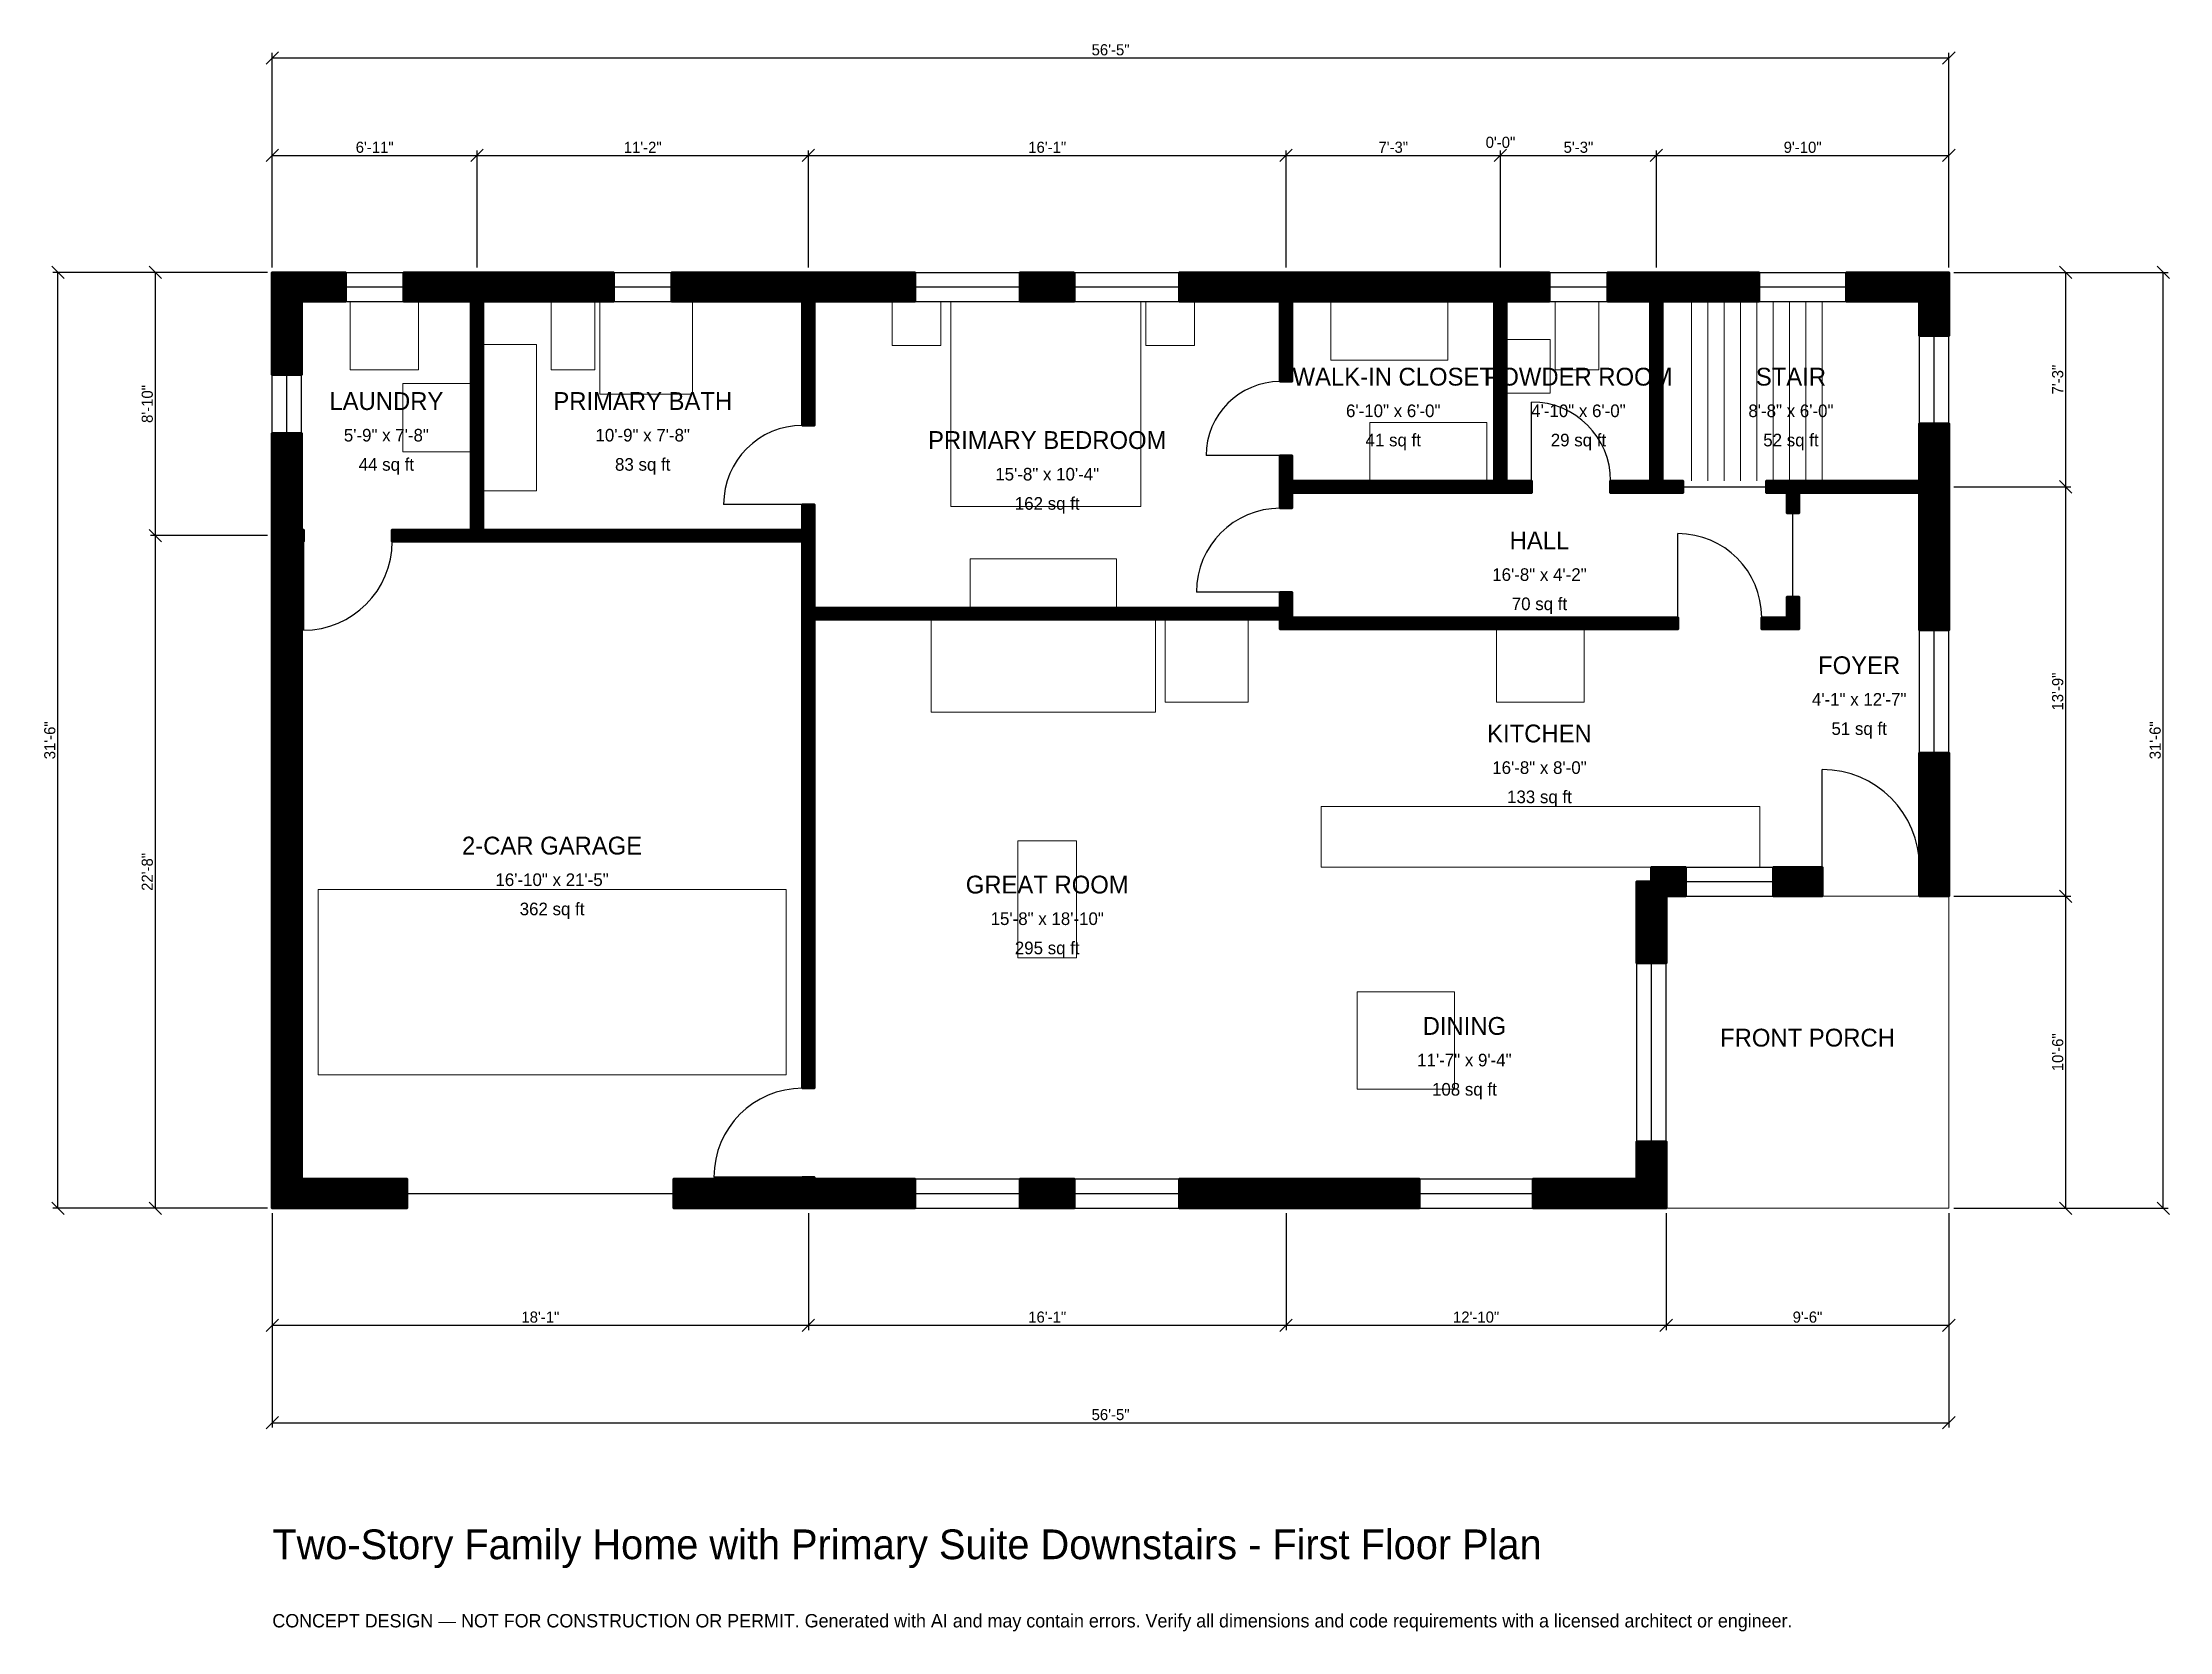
# Model space of a CAD drawing. Header units: inches. Extents: x -93 to 766, y -171 to 471.
import ezdxf
from ezdxf.enums import TextEntityAlignment as Align

# ---------------------------------------------------------------- set-up
doc = ezdxf.new("R2010")
doc.units = ezdxf.units.IN
doc.header["$MEASUREMENT"] = 0
doc.linetypes.add('DASHED', pattern=[0.6, 0.5, -0.1])
for name, color, linetype, lineweight in [('A-ANNO-DIMS', 1, 'Continuous', 13), ('A-ANNO-TEXT', 7, 'Continuous', 18), ('A-AREA-IDEN', 7, 'Continuous', 18), ('A-DOOR', 2, 'Continuous', 25), ('A-FLOR-FIXT', 9, 'Continuous', 13), ('A-FLOR-STRS', 3, 'Continuous', 18), ('A-FURN', 9, 'Continuous', 13), ('A-GLAZ', 4, 'Continuous', 25), ('A-SITE-PAVE', 8, 'Continuous', 13), ('A-WALL', 7, 'Continuous', 50), ('A-WALL-PATT', 8, 'Continuous', 13)]:
    doc.layers.add(name, color=color, linetype=linetype, lineweight=lineweight)
doc.dimstyles.new('PLAN', dxfattribs={"dimtxt": 4.5, "dimasz": 3, "dimexe": 2, "dimexo": 2, "dimgap": 1, "dimtad": 1, "dimdec": 0, "dimlunit": 4, "dimtsz": 2.5, "dimcen": 2.5, "dimclrd": 1, "dimclre": 1, "dimazin": 3, "dimtfac": 1, "dimtmove": 0, "dimatfit": 3})

msp = doc.modelspace()

# ---------------------------------------------------------------- hatches: boundary and pattern name
at = {"layer": 'A-WALL-PATT'}
h = msp.add_hatch(dxfattribs=at)
h.set_pattern_fill('ANSI31', color=8, scale=0.8)
h.paths.add_polyline_path([(214.1732, 0), (214.1732, 0), (210.6299, 0), (162.2047, 0), (162.2047, 11.811), (210.6299, 11.811), (214.1732, 11.811), (214.1732, 12.5984), (218.8976, 12.5984), (218.8976, 11.811), (222.4409, 11.811), (259.5801, 11.811), (259.5801, 0), (222.4409, 0), (218.8976, 0), (218.8976, 0), (214.1732, 0)])
h.paths.add_polyline_path([(11.811, 0), (11.811, 0), (0, 0), (0, 0), (0, 0), (0, 11.811), (0, 11.811), (0, 265.748), (0, 269.2913), (0, 269.2913), (0, 274.0157), (0, 274.0157), (0, 277.5591), (0, 312.9921), (11.811, 312.9921), (11.811, 277.5591), (11.811, 274.0157), (12.5984, 274.0157), (12.5984, 269.2913), (11.811, 269.2913), (11.811, 265.748), (11.811, 11.811), (54.3307, 11.811), (54.3307, 0), (11.811, 0)])
h.paths.add_polyline_path([(0, 366.1417), (0, 366.1417), (0, 377.9528), (0, 377.9528), (0, 377.9528), (11.811, 377.9528), (11.811, 377.9528), (29.5276, 377.9528), (29.5276, 366.1417), (11.811, 366.1417), (11.811, 336.6142), (0, 336.6142), (0, 366.1417)])
h.paths.add_polyline_path([(76.7717, 377.9528), (80.315, 377.9528), (80.315, 377.9528), (85.0394, 377.9528), (85.0394, 377.9528), (88.5827, 377.9528), (137.7953, 377.9528), (137.7953, 366.1417), (88.5827, 366.1417), (85.0394, 366.1417), (85.0394, 274.0157), (214.1732, 274.0157), (214.1732, 284.252), (218.8976, 284.252), (218.8976, 274.0157), (218.8976, 269.2913), (218.8976, 242.5197), (407.0866, 242.5197), (407.0866, 248.8189), (411.811, 248.8189), (411.811, 242.5197), (411.811, 238.5827), (567.7165, 238.5827), (567.7165, 233.8583), (411.811, 233.8583), (407.0866, 233.8583), (407.0866, 237.7953), (218.8976, 237.7953), (218.8976, 48.4252), (214.1732, 48.4252), (214.1732, 237.7953), (214.1732, 242.5197), (214.1732, 269.2913), (85.0394, 269.2913), (80.315, 269.2913), (48.4252, 269.2913), (48.4252, 274.0157), (80.315, 274.0157), (80.315, 366.1417), (76.7717, 366.1417), (53.1496, 366.1417), (53.1496, 377.9528), (76.7717, 377.9528)])
h.paths.add_polyline_path([(214.1732, 377.9528), (214.1732, 377.9528), (218.8976, 377.9528), (218.8976, 377.9528), (222.4409, 377.9528), (222.4409, 377.9528), (259.5801, 377.9528), (259.5801, 366.1417), (218.8976, 366.1417), (218.8976, 316.1417), (214.1732, 316.1417), (214.1732, 366.1417), (210.6299, 366.1417), (210.6299, 366.1417), (161.4173, 366.1417), (161.4173, 377.9528), (214.1732, 377.9528)])
h.paths.add_polyline_path([(323.8845, 377.9528), (323.8845, 366.1417), (302.0997, 366.1417), (302.0997, 377.9528), (323.8845, 377.9528)])
h.paths.add_polyline_path([(403.5433, 377.9528), (403.5433, 377.9528), (407.0866, 377.9528), (407.0866, 377.9528), (411.811, 377.9528), (411.811, 377.9528), (490.1575, 377.9528), (493.7008, 377.9528), (493.7008, 377.9528), (498.4252, 377.9528), (498.4252, 377.9528), (501.9685, 377.9528), (515.748, 377.9528), (515.748, 366.1417), (501.9685, 366.1417), (498.4252, 366.1417), (498.4252, 293.7008), (508.6614, 293.7008), (508.6614, 288.9764), (498.4252, 288.9764), (493.7008, 288.9764), (493.7008, 288.9764), (411.811, 288.9764), (411.811, 282.6772), (407.0866, 282.6772), (407.0866, 288.9764), (407.0866, 293.7008), (407.0866, 303.937), (411.811, 303.937), (411.811, 293.7008), (493.7008, 293.7008), (493.7008, 293.7008), (493.7008, 366.1417), (490.1575, 366.1417), (415.3543, 366.1417), (415.3543, 366.1417), (411.811, 366.1417), (411.811, 333.8583), (407.0866, 333.8583), (407.0866, 366.1417), (366.4042, 366.1417), (366.4042, 377.9528), (403.5433, 377.9528)])
h.paths.add_polyline_path([(553.1496, 377.9528), (556.6929, 377.9528), (556.6929, 377.9528), (561.4173, 377.9528), (561.4173, 377.9528), (564.9606, 377.9528), (600.3937, 377.9528), (600.3937, 366.1417), (564.9606, 366.1417), (561.4173, 366.1417), (561.4173, 293.7008), (569.685, 293.7008), (569.685, 288.9764), (561.4173, 288.9764), (556.6929, 288.9764), (540.5512, 288.9764), (540.5512, 293.7008), (556.6929, 293.7008), (556.6929, 366.1417), (553.1496, 366.1417), (539.3701, 366.1417), (539.3701, 377.9528), (553.1496, 377.9528)])
h.paths.add_polyline_path([(665.3543, 377.9528), (665.3543, 377.9528), (677.1654, 377.9528), (677.1654, 377.9528), (677.1654, 377.9528), (677.1654, 366.1417), (677.1654, 366.1417), (677.1654, 352.3622), (665.3543, 352.3622), (665.3543, 366.1417), (635.8268, 366.1417), (635.8268, 377.9528), (665.3543, 377.9528)])
h.paths.add_polyline_path([(677.1654, 297.2441), (677.1654, 293.7008), (677.1654, 293.7008), (677.1654, 288.9764), (677.1654, 288.9764), (677.1654, 285.4331), (677.1654, 233.4646), (665.3543, 233.4646), (665.3543, 285.4331), (665.3543, 288.9764), (616.5354, 288.9764), (616.5354, 280.7087), (611.811, 280.7087), (611.811, 288.9764), (611.811, 288.9764), (603.5433, 288.9764), (603.5433, 293.7008), (611.811, 293.7008), (611.811, 293.7008), (616.5354, 293.7008), (665.3543, 293.7008), (665.3543, 297.2441), (665.3543, 316.9291), (677.1654, 316.9291), (677.1654, 297.2441)])
h.paths.add_polyline_path([(677.1654, 137.7953), (677.1654, 137.7953), (677.1654, 125.9843), (677.1654, 125.9843), (677.1654, 125.9842), (665.3543, 125.9842), (665.3543, 125.9843), (665.3543, 125.9843), (665.3543, 137.7953), (665.3543, 137.7953), (665.3543, 183.8583), (677.1654, 183.8583), (677.1654, 137.7953)])
h.paths.add_polyline_path([(620.0787, 125.9843), (608.2677, 125.9843), (606.2992, 125.9843), (606.2992, 137.7953), (608.2677, 137.7953), (620.0787, 137.7953), (625.9843, 137.7953), (625.9843, 125.9843), (620.0787, 125.9843)])
h.paths.add_polyline_path([(562.9921, 125.9843), (562.9921, 99.0157), (551.1811, 99.0157), (551.1811, 131.8898), (557.0866, 131.8898), (557.0866, 137.7953), (570.8661, 137.7953), (570.8661, 125.9843), (562.9921, 125.9843)])
h.paths.add_polyline_path([(562.9921, 11.811), (562.9922, 11.811), (562.9922, 0), (562.9921, 0), (562.9921, 0), (551.1811, 0), (551.1811, 0), (509.252, 0), (509.252, 11.811), (551.1811, 11.811), (551.1811, 26.9685), (562.9921, 26.9685), (562.9921, 11.811)])
h.paths.add_polyline_path([(415.3543, 0), (403.5433, 0), (366.4042, 0), (366.4042, 11.811), (403.5433, 11.811), (415.3543, 11.811), (463.189, 11.811), (463.189, 0), (415.3543, 0)])
h.paths.add_polyline_path([(302.0997, 0), (302.0997, 11.811), (323.8845, 11.811), (323.8845, 0), (302.0997, 0)])
h.paths.add_polyline_path([(611.811, 238.5827), (611.811, 246.8504), (616.5354, 246.8504), (616.5354, 238.5827), (616.5354, 233.8583), (611.811, 233.8583), (601.5748, 233.8583), (601.5748, 238.5827), (611.811, 238.5827)])

# ---------------------------------------------------------------- linework, layer by layer
at = {"layer": 'A-DOOR'}
for p, q in [((508.6614, 293.7008), (508.6614, 325.5906)), ((407.0866, 303.937), (377.1654, 303.937)), ((214.1732, 284.252), (182.2835, 284.252)), ((569.685, 291.3386), (603.5433, 291.3386)), ((614.1732, 246.8504), (614.1732, 280.7087)), ((12.5984, 269.2913), (12.5984, 233.4646)), ((567.7165, 238.5827), (567.7165, 272.4409)), ((407.0866, 248.8189), (373.2283, 248.8189)), ((625.9843, 137.7953), (625.9843, 177.1654)), ((214.1732, 12.5984), (178.3465, 12.5984))]:
    msp.add_line(p, q, dxfattribs=at)
at = {"layer": 'A-DOOR', "linetype": 'DASHED'}
msp.add_line((54.3307, 5.9055), (162.2047, 5.9055), dxfattribs=at)
at = {"layer": 'A-DOOR'}
for centre, radius, start, end in [((407.0866, 303.937), 29.9213, 90, 180), ((508.6614, 293.7008), 31.8898, 0, 90), ((214.1732, 284.252), 31.8898, 90, 180), ((407.0866, 248.8189), 33.8583, 90, 180), ((12.5984, 269.2913), 35.8268, 270, 360), ((567.7165, 238.5827), 33.8583, 0, 90), ((625.9843, 137.7953), 39.3701, 0, 90), ((214.1732, 12.5984), 35.8268, 90, 180)]:
    msp.add_arc(centre, radius, start, end, dxfattribs=at)
at = {"layer": 'A-FLOR-FIXT'}
for points in [[(112.5984, 338.5827), (130.315, 338.5827), (130.315, 366.1417), (112.5984, 366.1417)], [(132.2835, 328.7402), (169.685, 328.7402), (169.685, 366.1417), (132.2835, 366.1417)], [(518.1102, 338.5827), (535.8268, 338.5827), (535.8268, 366.1417), (518.1102, 366.1417)], [(85.0394, 289.7638), (106.6929, 289.7638), (106.6929, 348.8189), (85.0394, 348.8189)], [(498.4252, 329.1339), (516.1417, 329.1339), (516.1417, 350.7874), (498.4252, 350.7874)], [(423.622, 137.7953), (600.7874, 137.7953), (600.7874, 162.2047), (423.622, 162.2047)]]:
    msp.add_lwpolyline(points, close=True, dxfattribs=at)
at = {"layer": 'A-FLOR-STRS'}
for p, q in [((573.2283, 293.7008), (573.2283, 366.1417)), ((579.8228, 293.7008), (579.8228, 366.1417)), ((586.4173, 293.7008), (586.4173, 366.1417)), ((593.0118, 293.7008), (593.0118, 366.1417)), ((599.6063, 293.7008), (599.6063, 366.1417)), ((606.2008, 293.7008), (606.2008, 366.1417)), ((612.7953, 293.7008), (612.7953, 366.1417)), ((619.3898, 293.7008), (619.3898, 366.1417)), ((625.9843, 293.7008), (625.9843, 366.1417))]:
    msp.add_line(p, q, dxfattribs=at)
at = {"layer": 'A-FURN'}
for points in [[(31.4961, 338.5827), (59.0551, 338.5827), (59.0551, 366.1417), (31.4961, 366.1417)], [(250.3937, 348.4252), (270.0787, 348.4252), (270.0787, 366.1417), (250.3937, 366.1417)], [(274.0157, 283.4646), (350.7874, 283.4646), (350.7874, 366.1417), (274.0157, 366.1417)], [(352.7559, 348.4252), (372.4409, 348.4252), (372.4409, 366.1417), (352.7559, 366.1417)], [(427.5591, 342.5197), (474.8031, 342.5197), (474.8031, 366.1417), (427.5591, 366.1417)], [(52.7559, 305.5118), (80.315, 305.5118), (80.315, 333.0709), (52.7559, 333.0709)], [(443.3071, 293.7008), (490.5512, 293.7008), (490.5512, 317.3228), (443.3071, 317.3228)], [(281.8898, 242.5197), (340.9449, 242.5197), (340.9449, 262.2047), (281.8898, 262.2047)], [(266.1417, 200.3937), (356.6929, 200.3937), (356.6929, 237.7953), (266.1417, 237.7953)], [(360.6299, 204.3307), (394.0945, 204.3307), (394.0945, 237.7953), (360.6299, 237.7953)], [(494.4882, 204.3307), (529.9213, 204.3307), (529.9213, 233.8583), (494.4882, 233.8583)], [(301.1811, 101.1811), (324.8031, 101.1811), (324.8031, 148.4252), (301.1811, 148.4252)], [(18.5039, 53.937), (207.4803, 53.937), (207.4803, 128.7402), (18.5039, 128.7402)], [(438.189, 48.0315), (477.5591, 48.0315), (477.5591, 87.4016), (438.189, 87.4016)]]:
    msp.add_lwpolyline(points, close=True, dxfattribs=at)
at = {"layer": 'A-GLAZ'}
for p, q in [((29.5276, 377.9528), (53.1496, 377.9528)), ((29.5276, 372.0472), (53.1496, 372.0472)), ((137.7953, 377.9528), (161.4173, 377.9528)), ((137.7953, 372.0472), (161.4173, 372.0472)), ((259.5801, 377.9528), (302.0997, 377.9528)), ((259.5801, 372.0472), (302.0997, 372.0472)), ((323.8845, 377.9528), (366.4042, 377.9528)), ((323.8845, 372.0472), (366.4042, 372.0472)), ((515.748, 377.9528), (539.3701, 377.9528)), ((515.748, 372.0472), (539.3701, 372.0472)), ((600.3937, 377.9528), (635.8268, 377.9528)), ((600.3937, 372.0472), (635.8268, 372.0472)), ((29.5276, 366.1417), (53.1496, 366.1417)), ((137.7953, 366.1417), (161.4173, 366.1417)), ((259.5801, 366.1417), (302.0997, 366.1417)), ((323.8845, 366.1417), (366.4042, 366.1417)), ((515.748, 366.1417), (539.3701, 366.1417)), ((600.3937, 366.1417), (635.8268, 366.1417)), ((665.3543, 316.9291), (665.3543, 352.3622)), ((671.2598, 316.9291), (671.2598, 352.3622)), ((677.1654, 316.9291), (677.1654, 352.3622)), ((0, 312.9921), (0, 336.6142)), ((5.9055, 312.9921), (5.9055, 336.6142)), ((11.811, 312.9921), (11.811, 336.6142)), ((665.3543, 183.8583), (665.3543, 233.4646)), ((671.2598, 183.8583), (671.2598, 233.4646)), ((677.1654, 183.8583), (677.1654, 233.4646)), ((570.8661, 137.7953), (606.2992, 137.7953)), ((570.8661, 131.8898), (606.2992, 131.8898)), ((570.8661, 125.9843), (606.2992, 125.9843)), ((551.1811, 26.9685), (551.1811, 99.0157)), ((557.0866, 26.9685), (557.0866, 99.0157)), ((562.9921, 26.9685), (562.9921, 99.0157)), ((259.5801, 11.811), (302.0997, 11.811)), ((323.8845, 11.811), (366.4042, 11.811)), ((463.189, 11.811), (509.252, 11.811)), ((259.5801, 5.9055), (302.0997, 5.9055)), ((259.5801, 0), (302.0997, 0)), ((323.8845, 5.9055), (366.4042, 5.9055)), ((323.8845, 0), (366.4042, 0)), ((463.189, 5.9055), (509.252, 5.9055)), ((463.189, 0), (509.252, 0))]:
    msp.add_line(p, q, dxfattribs=at)
at = {"layer": 'A-SITE-PAVE', "linetype": 'DASHED'}
msp.add_lwpolyline([(562.9921, 0), (677.1654, 0), (677.1654, 125.9843), (562.9921, 125.9843)], close=True, dxfattribs=at)
at = {"layer": 'A-WALL'}
for points in [[(0, 366.1417), (0, 366.1417), (0, 377.9528), (0, 377.9528), (0, 377.9528), (11.811, 377.9528), (11.811, 377.9528), (29.5276, 377.9528), (29.5276, 366.1417), (11.811, 366.1417), (11.811, 336.6142), (0, 336.6142), (0, 366.1417)], [(76.7717, 377.9528), (80.315, 377.9528), (80.315, 377.9528), (85.0394, 377.9528), (85.0394, 377.9528), (88.5827, 377.9528), (137.7953, 377.9528), (137.7953, 366.1417), (88.5827, 366.1417), (85.0394, 366.1417), (85.0394, 274.0157), (214.1732, 274.0157), (214.1732, 284.252), (218.8976, 284.252), (218.8976, 274.0157), (218.8976, 269.2913), (218.8976, 242.5197), (407.0866, 242.5197), (407.0866, 248.8189), (411.811, 248.8189), (411.811, 242.5197), (411.811, 238.5827), (567.7165, 238.5827), (567.7165, 233.8583), (411.811, 233.8583), (407.0866, 233.8583), (407.0866, 237.7953), (218.8976, 237.7953), (218.8976, 48.4252), (214.1732, 48.4252), (214.1732, 237.7953), (214.1732, 242.5197), (214.1732, 269.2913), (85.0394, 269.2913), (80.315, 269.2913), (48.4252, 269.2913), (48.4252, 274.0157), (80.315, 274.0157), (80.315, 366.1417), (76.7717, 366.1417), (53.1496, 366.1417), (53.1496, 377.9528), (76.7717, 377.9528)], [(214.1732, 377.9528), (214.1732, 377.9528), (218.8976, 377.9528), (218.8976, 377.9528), (222.4409, 377.9528), (222.4409, 377.9528), (259.5801, 377.9528), (259.5801, 366.1417), (218.8976, 366.1417), (218.8976, 316.1417), (214.1732, 316.1417), (214.1732, 366.1417), (210.6299, 366.1417), (210.6299, 366.1417), (161.4173, 366.1417), (161.4173, 377.9528), (214.1732, 377.9528)], [(323.8845, 377.9528), (323.8845, 366.1417), (302.0997, 366.1417), (302.0997, 377.9528), (323.8845, 377.9528)], [(403.5433, 377.9528), (403.5433, 377.9528), (407.0866, 377.9528), (407.0866, 377.9528), (411.811, 377.9528), (411.811, 377.9528), (490.1575, 377.9528), (493.7008, 377.9528), (493.7008, 377.9528), (498.4252, 377.9528), (498.4252, 377.9528), (501.9685, 377.9528), (515.748, 377.9528), (515.748, 366.1417), (501.9685, 366.1417), (498.4252, 366.1417), (498.4252, 293.7008), (508.6614, 293.7008), (508.6614, 288.9764), (498.4252, 288.9764), (493.7008, 288.9764), (493.7008, 288.9764), (411.811, 288.9764), (411.811, 282.6772), (407.0866, 282.6772), (407.0866, 288.9764), (407.0866, 293.7008), (407.0866, 303.937), (411.811, 303.937), (411.811, 293.7008), (493.7008, 293.7008), (493.7008, 293.7008), (493.7008, 366.1417), (490.1575, 366.1417), (415.3543, 366.1417), (415.3543, 366.1417), (411.811, 366.1417), (411.811, 333.8583), (407.0866, 333.8583), (407.0866, 366.1417), (366.4042, 366.1417), (366.4042, 377.9528), (403.5433, 377.9528)], [(553.1496, 377.9528), (556.6929, 377.9528), (556.6929, 377.9528), (561.4173, 377.9528), (561.4173, 377.9528), (564.9606, 377.9528), (600.3937, 377.9528), (600.3937, 366.1417), (564.9606, 366.1417), (561.4173, 366.1417), (561.4173, 293.7008), (569.685, 293.7008), (569.685, 288.9764), (561.4173, 288.9764), (556.6929, 288.9764), (540.5512, 288.9764), (540.5512, 293.7008), (556.6929, 293.7008), (556.6929, 366.1417), (553.1496, 366.1417), (539.3701, 366.1417), (539.3701, 377.9528), (553.1496, 377.9528)], [(665.3543, 377.9528), (665.3543, 377.9528), (677.1654, 377.9528), (677.1654, 377.9528), (677.1654, 377.9528), (677.1654, 366.1417), (677.1654, 366.1417), (677.1654, 352.3622), (665.3543, 352.3622), (665.3543, 366.1417), (635.8268, 366.1417), (635.8268, 377.9528), (665.3543, 377.9528)], [(11.811, 0), (11.811, 0), (0, 0), (0, 0), (0, 0), (0, 11.811), (0, 11.811), (0, 265.748), (0, 269.2913), (0, 269.2913), (0, 274.0157), (0, 274.0157), (0, 277.5591), (0, 312.9921), (11.811, 312.9921), (11.811, 277.5591), (11.811, 274.0157), (12.5984, 274.0157), (12.5984, 269.2913), (11.811, 269.2913), (11.811, 265.748), (11.811, 11.811), (54.3307, 11.811), (54.3307, 0), (11.811, 0)], [(677.1654, 297.2441), (677.1654, 293.7008), (677.1654, 293.7008), (677.1654, 288.9764), (677.1654, 288.9764), (677.1654, 285.4331), (677.1654, 233.4646), (665.3543, 233.4646), (665.3543, 285.4331), (665.3543, 288.9764), (616.5354, 288.9764), (616.5354, 280.7087), (611.811, 280.7087), (611.811, 288.9764), (611.811, 288.9764), (603.5433, 288.9764), (603.5433, 293.7008), (611.811, 293.7008), (611.811, 293.7008), (616.5354, 293.7008), (665.3543, 293.7008), (665.3543, 297.2441), (665.3543, 316.9291), (677.1654, 316.9291), (677.1654, 297.2441)], [(611.811, 238.5827), (611.811, 246.8504), (616.5354, 246.8504), (616.5354, 238.5827), (616.5354, 233.8583), (611.811, 233.8583), (601.5748, 233.8583), (601.5748, 238.5827), (611.811, 238.5827)], [(677.1654, 137.7953), (677.1654, 137.7953), (677.1654, 125.9843), (677.1654, 125.9843), (677.1654, 125.9842), (665.3543, 125.9842), (665.3543, 125.9843), (665.3543, 125.9843), (665.3543, 137.7953), (665.3543, 137.7953), (665.3543, 183.8583), (677.1654, 183.8583), (677.1654, 137.7953)], [(562.9921, 125.9843), (562.9921, 99.0157), (551.1811, 99.0157), (551.1811, 131.8898), (557.0866, 131.8898), (557.0866, 137.7953), (570.8661, 137.7953), (570.8661, 125.9843), (562.9921, 125.9843)], [(620.0787, 125.9843), (608.2677, 125.9843), (606.2992, 125.9843), (606.2992, 137.7953), (608.2677, 137.7953), (620.0787, 137.7953), (625.9843, 137.7953), (625.9843, 125.9843), (620.0787, 125.9843)], [(562.9921, 11.811), (562.9922, 11.811), (562.9922, 0), (562.9921, 0), (562.9921, 0), (551.1811, 0), (551.1811, 0), (509.252, 0), (509.252, 11.811), (551.1811, 11.811), (551.1811, 26.9685), (562.9921, 26.9685), (562.9921, 11.811)], [(214.1732, 0), (214.1732, 0), (210.6299, 0), (162.2047, 0), (162.2047, 11.811), (210.6299, 11.811), (214.1732, 11.811), (214.1732, 12.5984), (218.8976, 12.5984), (218.8976, 11.811), (222.4409, 11.811), (259.5801, 11.811), (259.5801, 0), (222.4409, 0), (218.8976, 0), (218.8976, 0), (214.1732, 0)], [(302.0997, 0), (302.0997, 11.811), (323.8845, 11.811), (323.8845, 0), (302.0997, 0)], [(415.3543, 0), (403.5433, 0), (366.4042, 0), (366.4042, 11.811), (403.5433, 11.811), (415.3543, 11.811), (463.189, 11.811), (463.189, 0), (415.3543, 0)]]:
    msp.add_lwpolyline(points, close=True, dxfattribs=at)

# ---------------------------------------------------------------- texts
at = {"layer": 'A-ANNO-TEXT'}
for s, height, p in [('Two-Story Family Home with Primary Suite Downstairs - First Floor Plan', 12, (0, -141.7323)), ('CONCEPT DESIGN — NOT FOR CONSTRUCTION OR PERMIT. Generated with AI and may contain errors. Verify all dimensions and code requirements with a licensed architect or engineer.', 5.4, (0, -169.2913))]:
    msp.add_text(s, height=height, dxfattribs=at).set_placement(p)
at = {"layer": 'A-AREA-IDEN'}
for s, height, p in [('WALK-IN CLOSET', 7.2, (452.7559, 335.8268)), ('POWDER ROOM', 7.2, (527.5591, 335.8268)), ('STAIR', 7.2, (613.3858, 335.8268)), ('LAUNDRY', 7.2, (46.063, 325.9843)), ('PRIMARY BATH', 7.2, (149.6063, 325.9843)), ('6\'-10" x 6\'-0"', 5.1, (452.7559, 322.0472)), ('4\'-10" x 6\'-0"', 5.1, (527.5591, 322.0472)), ('8\'-8" x 6\'-0"', 5.1, (613.3858, 322.0472)), ('5\'-9" x 7\'-8"', 5.1, (46.063, 312.2047)), ('10\'-9" x 7\'-8"', 5.1, (149.6063, 312.2047)), ('PRIMARY BEDROOM', 7.2, (312.9921, 310.2362)), ('41 sq ft', 5.1, (452.7559, 310.2362)), ('29 sq ft', 5.1, (527.5591, 310.2362)), ('52 sq ft', 5.1, (613.3858, 310.2362)), ('44 sq ft', 5.1, (46.063, 300.3937)), ('83 sq ft', 5.1, (149.6063, 300.3937)), ('15\'-8" x 10\'-4"', 5.1, (312.9921, 296.4567)), ('162 sq ft', 5.1, (312.9921, 284.6457)), ('HALL', 7.2, (511.811, 269.685)), ('16\'-8" x 4\'-2"', 5.1, (511.811, 255.9055)), ('70 sq ft', 5.1, (511.811, 244.0945)), ('FOYER', 7.2, (640.9449, 219.2913)), ('4\'-1" x 12\'-7"', 5.1, (640.9449, 205.5118)), ('KITCHEN', 7.2, (511.811, 191.7323)), ('51 sq ft', 5.1, (640.9449, 193.7008)), ('16\'-8" x 8\'-0"', 5.1, (511.811, 177.9528)), ('133 sq ft', 5.1, (511.811, 166.1417)), ('2-CAR GARAGE', 7.2, (112.9921, 146.4567)), ('16\'-10" x 21\'-5"', 5.1, (112.9921, 132.6772)), ('GREAT ROOM', 7.2, (312.9921, 130.7087)), ('362 sq ft', 5.1, (112.9921, 120.8661)), ('15\'-8" x 18\'-10"', 5.1, (312.9921, 116.9291)), ('295 sq ft', 5.1, (312.9921, 105.1181)), ('DINING', 7.2, (481.4961, 73.622)), ('FRONT PORCH', 7.2, (620.0787, 68.8976)), ('11\'-7" x 9\'-4"', 5.1, (481.4961, 59.8425)), ('108 sq ft', 5.1, (481.4961, 48.0315))]:
    msp.add_text(s, height=height, dxfattribs=at).set_placement(p, align=Align.MIDDLE_CENTER)

# ---------------------------------------------------------------- dimensions: what is measured, and where the dimension line sits
at = {"layer": 'A-ANNO-DIMS'}
for base, p1, p2, text in [((0, 464.5669), (0, 377.9528), (677.1654, 377.9528), '56\'-5"'), ((0, 425.1968), (0, 377.9528), (82.6772, 377.9528), '6\'-11"'), ((82.6772, 425.1968), (82.6772, 377.9528), (216.5354, 377.9528), '11\'-2"'), ((216.5354, 425.1968), (216.5354, 377.9528), (409.4488, 377.9528), '16\'-1"'), ((409.4488, 425.1968), (409.4488, 377.9528), (496.063, 377.9528), '7\'-3"'), ((496.063, 425.1968), (496.063, 377.9528), (496.063, 377.9528), '0\'-0"'), ((496.063, 425.1968), (496.063, 377.9528), (559.0551, 377.9528), '5\'-3"'), ((559.0551, 425.1968), (559.0551, 377.9528), (677.1654, 377.9528), '9\'-10"'), ((0, -47.2441), (0, 0), (216.5354, 0), '18\'-1"'), ((0, -86.6142), (0, 0), (677.1654, 0), '56\'-5"'), ((216.5354, -47.2441), (216.5354, 0), (409.4488, 0), '16\'-1"'), ((409.4488, -47.2441), (409.4488, 0), (562.9921, 0), '12\'-10"'), ((562.9921, -47.2441), (562.9921, 0), (677.1654, 0), '9\'-6"')]:
    msp.add_linear_dim(base=base, p1=p1, p2=p2, text=text, dimstyle='PLAN', dxfattribs=at).render()
for base, p1, p2, text in [((-86.6142, 0), (0, 0), (0, 377.9528), '31\'-6"'), ((-47.2441, 271.6535), (0, 271.6535), (0, 377.9528), '8\'-10"'), ((724.4094, 291.3386), (677.1654, 291.3386), (677.1654, 377.9528), '7\'-3"'), ((763.7795, 0), (677.1654, 0), (677.1654, 377.9528), '31\'-6"'), ((724.4094, 125.9843), (677.1654, 125.9843), (677.1654, 291.3386), '13\'-9"'), ((-47.2441, 0), (0, 0), (0, 271.6535), '22\'-8"'), ((724.4094, 0), (677.1654, 0), (677.1654, 125.9843), '10\'-6"')]:
    msp.add_linear_dim(base=base, p1=p1, p2=p2, angle=90, text=text, dimstyle='PLAN', dxfattribs=at).render()

doc.saveas('drawing.dxf')
